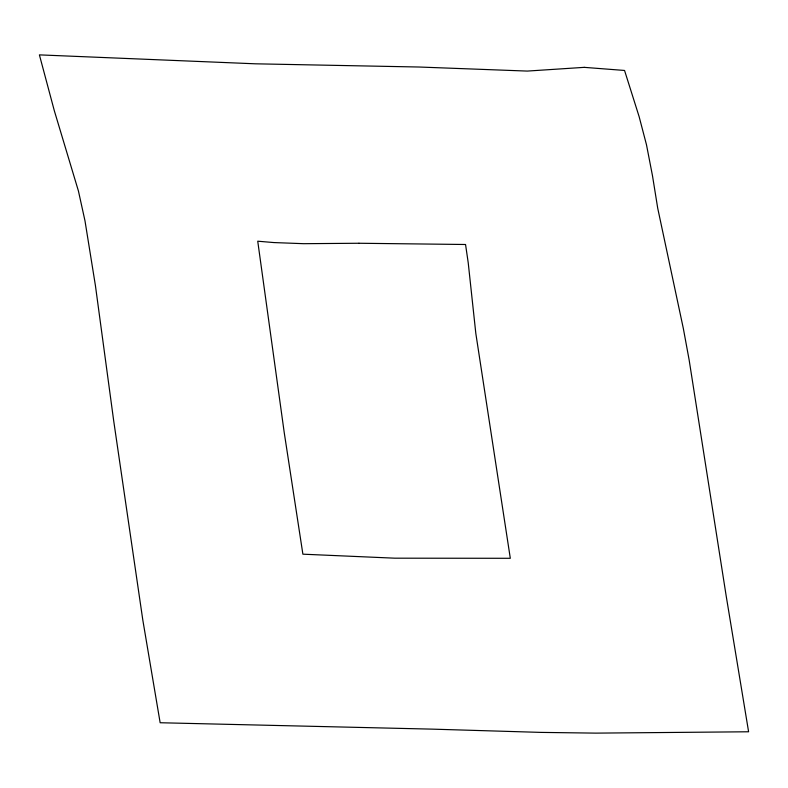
<?xml version="1.0" encoding="UTF-8"?>
<svg xmlns="http://www.w3.org/2000/svg" width="788" height="788" viewBox="0 0 788 788"><rect width="100%" height="100%" fill="white"/><g stroke="black" fill="none" stroke-linecap="round" stroke-linejoin="round"><path stroke-width="1.18" d="M584.223 67.354L527.28 71.078L419.088 67.019L255.381 63.808L39.4 54.874L54.323 110.734L78.436 191.031L84.986 220.817L95.437 285.709L113.699 420.841L142.815 620.058L160.151 722.744L432.514 729.146L541.11 732.397L595.856 733.126L748.6 731.776L726.231 596.24L689.116 359.801L683.334 328.468L657.714 208.19L652.484 175.734L646.495 144.815L639.137 116.673L624.549 70.457L584.223 67.354M358.954 243.256L303.646 243.689L273.879 242.566L257.735 241.197L284.232 432.602L302.887 554.181L394.758 558.18L510.309 558.288L475.824 333.432L468.22 262.759L465.55 244.497L358.954 243.256"/></g></svg>
